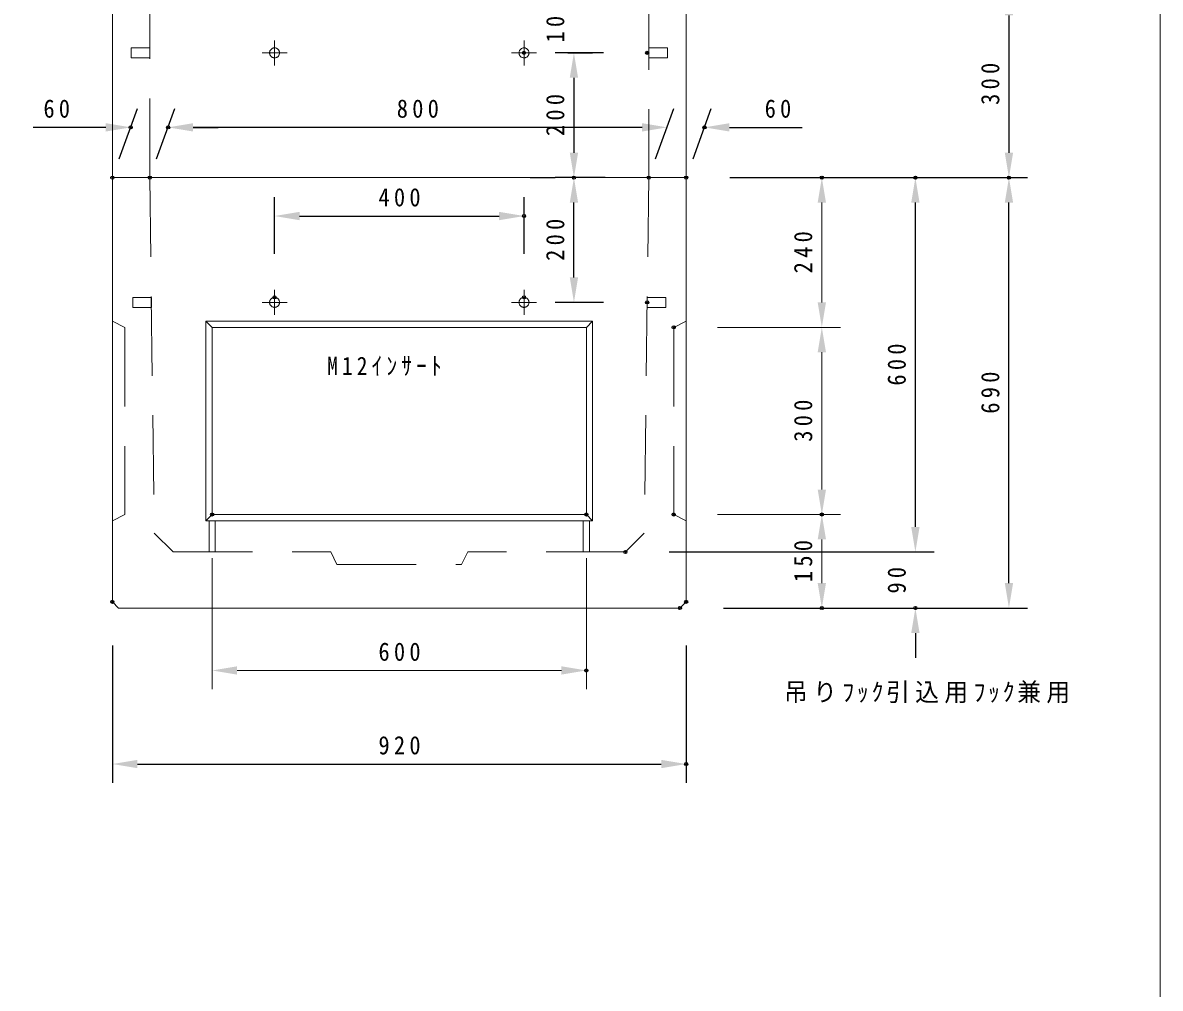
# Model space of a CAD drawing. Units: millimetres, scale not verified. Extents: x -4060 to 4060, y -2828 to 2828.
# Drawn here: x 2236 to 4060, y 0 to 1548 of the extents above; entities that cross this region are included whole.
import ezdxf

# ---------------------------------------------------------------- set-up
doc = ezdxf.new("R2010")
doc.units = ezdxf.units.MM
doc.header["$LTSCALE"] = 10
doc.header["$PDMODE"] = 32
doc.header["$PDSIZE"] = 5
doc.linetypes.add('USER1', pattern=[19.05, 12.7, -6.35])
for name, color, linetype, lineweight in [('0-1_DASHED', 7, 'USER1', 18), ('0-5_TXT', 7, 'Continuous', 18), ('0-7_LAYER', 7, 'Continuous', 18), ('0-A_NO', 7, 'Continuous', 18), ('0-B_NO2', 7, 'USER1', 18)]:
    doc.layers.add(name, color=color, linetype=linetype, lineweight=lineweight)
doc.layers.add('0-2_DIM', color=7, linetype='Continuous')
doc.layers.add('0-8_Defpoints', color=7, linetype='Continuous')
doc.styles.add('ＭＳ ゴシック', font='')
doc.styles.get('ＭＳ ゴシック').set_extended_font_data('MS Gothic')

# ---------------------------------------------------------------- blocks, each defined once
blk = doc.blocks.new('D37')
at = {"layer": '0-2_DIM'}
for p, q in [((6469.91, 3406.92), (6469.91, 3186.92)), ((7389.91, 3406.92), (7389.91, 3186.92)), ((6509.91, 3216.92), (7349.91, 3216.92))]:
    blk.add_line(p, q, dxfattribs=at)
for points in [[(6509.91, 3223.59), (6509.91, 3210.25), (6469.91, 3216.92)], [(7349.91, 3223.59), (7349.91, 3210.25), (7389.91, 3216.92)]]:
    blk.add_solid(points, dxfattribs=at)
at = {"layer": '0-8_Defpoints'}
for p in [(6469.91, 3476.92), (7389.91, 3476.92), (7389.91, 3216.92)]:
    blk.add_point(p, dxfattribs=at)
at = {"layer": '0-2_DIM', "insert": (6896.51, 3231.93), "char_height": 29.33, "attachment_point": 7, "style": 'ＭＳ ゴシック'}
blk.add_mtext('\\T1.38;\\W0.9;920', dxfattribs=at)
blk = doc.blocks.new('D38')
at = {"layer": '0-2_DIM'}
for p, q in [((7259.91, 4156.92), (7179.91, 4156.92)), ((7209.91, 3996.92), (7209.91, 4116.92)), ((7257.41, 3956.92), (7179.91, 3956.92))]:
    blk.add_line(p, q, dxfattribs=at)
for points in [[(7203.24, 4116.92), (7216.58, 4116.92), (7209.91, 4156.92)], [(7203.24, 3996.92), (7216.58, 3996.92), (7209.91, 3956.92)]]:
    blk.add_solid(points, dxfattribs=at)
at = {"layer": '0-8_Defpoints'}
for p in [(7209.91, 4156.92), (7329.91, 4156.92), (7327.41, 3956.92)]:
    blk.add_point(p, dxfattribs=at)
at = {"layer": '0-2_DIM', "insert": (7194.91, 4023.52), "char_height": 29.33, "attachment_point": 7, "rotation": 90, "style": 'ＭＳ ゴシック'}
blk.add_mtext('\\T1.38;\\W0.9;200', dxfattribs=at)
blk = doc.blocks.new('D39')
at = {"layer": '0-2_DIM'}
for p, q in [((6729.91, 4034.92), (6729.91, 4125.37)), ((7129.91, 4034.92), (7129.91, 4125.37)), ((6769.91, 4095.37), (7089.91, 4095.37))]:
    blk.add_line(p, q, dxfattribs=at)
for points in [[(6769.91, 4102.04), (6769.91, 4088.7), (6729.91, 4095.37)], [(7089.91, 4102.04), (7089.91, 4088.7), (7129.91, 4095.37)]]:
    blk.add_solid(points, dxfattribs=at)
at = {"layer": '0-8_Defpoints'}
for p in [(7129.91, 4095.37), (6729.91, 3964.92), (7129.91, 3964.92)]:
    blk.add_point(p, dxfattribs=at)
at = {"layer": '0-2_DIM', "insert": (6896.51, 4110.37), "char_height": 29.33, "attachment_point": 7, "style": 'ＭＳ ゴシック'}
blk.add_mtext('\\T1.38;\\W0.9;400', dxfattribs=at)
blk = doc.blocks.new('D40')
at = {"layer": '0-2_DIM'}
for p, q in [((6480.83, 4186.92), (6510.17, 4267.52)), ((6540.83, 4186.92), (6570.17, 4267.52)), ((6459.25, 4237.52), (6342.82, 4237.52)), ((6599.25, 4237.52), (6639.25, 4237.52))]:
    blk.add_line(p, q, dxfattribs=at)
for points in [[(6459.25, 4244.18), (6459.25, 4230.85), (6499.25, 4237.52)], [(6599.25, 4244.18), (6599.25, 4230.85), (6559.25, 4237.52)]]:
    blk.add_solid(points, dxfattribs=at)
at = {"layer": '0-8_Defpoints'}
for p in [(6499.25, 4237.52), (6469.91, 4156.92), (6529.91, 4156.92)]:
    blk.add_point(p, dxfattribs=at)
at = {"layer": '0-2_DIM', "insert": (6359.33, 4252.52), "char_height": 29.33, "attachment_point": 7, "style": 'ＭＳ ゴシック'}
blk.add_mtext('\\T1.37;\\W0.9;60', dxfattribs=at)
blk = doc.blocks.new('D41')
at = {"layer": '0-2_DIM'}
for p, q in [((6540.83, 4186.92), (6570.17, 4267.52)), ((7340.83, 4186.92), (7370.17, 4267.52)), ((7319.25, 4237.52), (6599.25, 4237.52))]:
    blk.add_line(p, q, dxfattribs=at)
for points in [[(6599.25, 4244.18), (6599.25, 4230.85), (6559.25, 4237.52)], [(7319.25, 4244.18), (7319.25, 4230.85), (7359.25, 4237.52)]]:
    blk.add_solid(points, dxfattribs=at)
at = {"layer": '0-8_Defpoints'}
for p in [(6559.25, 4237.52), (6529.91, 4156.92), (7329.91, 4156.92)]:
    blk.add_point(p, dxfattribs=at)
at = {"layer": '0-2_DIM', "insert": (6925.85, 4252.52), "char_height": 29.33, "attachment_point": 7, "style": 'ＭＳ ゴシック'}
blk.add_mtext('\\T1.38;\\W0.9;800', dxfattribs=at)
blk = doc.blocks.new('D42')
at = {"layer": '0-2_DIM'}
for p, q in [((7340.83, 4186.92), (7370.17, 4267.52)), ((7400.83, 4186.92), (7430.17, 4267.52)), ((7319.25, 4237.52), (7279.25, 4237.52)), ((7459.25, 4237.52), (7575.67, 4237.52))]:
    blk.add_line(p, q, dxfattribs=at)
for points in [[(7319.25, 4244.18), (7319.25, 4230.85), (7359.25, 4237.52)], [(7459.25, 4244.18), (7459.25, 4230.85), (7419.25, 4237.52)]]:
    blk.add_solid(points, dxfattribs=at)
at = {"layer": '0-8_Defpoints'}
for p in [(7419.25, 4237.52), (7329.91, 4156.92), (7389.91, 4156.92)]:
    blk.add_point(p, dxfattribs=at)
at = {"layer": '0-2_DIM', "insert": (7515.76, 4252.52), "char_height": 29.33, "attachment_point": 7, "style": 'ＭＳ ゴシック'}
blk.add_mtext('\\T1.37;\\W0.9;60', dxfattribs=at)
blk = doc.blocks.new('D43')
at = {"layer": '0-8_Defpoints'}
for p in [(6629.91, 3616.92), (7229.91, 3616.92), (7229.91, 3366.92)]:
    blk.add_point(p, dxfattribs=at)
at = {"layer": '0-A_NO'}
for p, q in [((6629.91, 3546.92), (6629.91, 3336.92)), ((7229.91, 3546.92), (7229.91, 3336.92)), ((6669.91, 3366.92), (7189.91, 3366.92))]:
    blk.add_line(p, q, dxfattribs=at)
for points in [[(6669.91, 3373.59), (6669.91, 3360.25), (6629.91, 3366.92)], [(7189.91, 3373.59), (7189.91, 3360.25), (7229.91, 3366.92)]]:
    blk.add_solid(points, dxfattribs=at)
at = {"layer": '0-A_NO', "insert": (6896.51, 3381.92), "char_height": 29.33, "attachment_point": 7, "style": 'ＭＳ ゴシック'}
blk.add_mtext('\\T1.38;\\W0.9;600', dxfattribs=at)
blk = doc.blocks.new('D44')
at = {"layer": '0-2_DIM'}
for p, q in [((7459.91, 4156.92), (7937.41, 4156.92)), ((7907.41, 3506.92), (7907.41, 4116.92)), ((7449.91, 3466.92), (7937.41, 3466.92))]:
    blk.add_line(p, q, dxfattribs=at)
for points in [[(7900.74, 4116.92), (7914.08, 4116.92), (7907.41, 4156.92)], [(7900.74, 3506.92), (7914.08, 3506.92), (7907.41, 3466.92)]]:
    blk.add_solid(points, dxfattribs=at)
at = {"layer": '0-8_Defpoints'}
for p in [(7389.91, 4156.92), (7907.41, 4156.92), (7379.91, 3466.92)]:
    blk.add_point(p, dxfattribs=at)
at = {"layer": '0-2_DIM', "insert": (7892.41, 3778.52), "char_height": 29.33, "attachment_point": 7, "rotation": 90, "style": 'ＭＳ ゴシック'}
blk.add_mtext('\\T1.38;\\W0.9;690', dxfattribs=at)
blk = doc.blocks.new('D45')
at = {"layer": '0-2_DIM'}
for p, q in [((7757.41, 3596.92), (7757.41, 3636.92)), ((7362.41, 3556.92), (7787.41, 3556.92)), ((7449.91, 3466.92), (7787.41, 3466.92)), ((7757.41, 3426.92), (7757.41, 3386.92))]:
    blk.add_line(p, q, dxfattribs=at)
for points in [[(7750.74, 3596.92), (7764.08, 3596.92), (7757.41, 3556.92)], [(7750.74, 3426.92), (7764.08, 3426.92), (7757.41, 3466.92)]]:
    blk.add_solid(points, dxfattribs=at)
at = {"layer": '0-8_Defpoints'}
for p in [(7292.41, 3556.92), (7379.91, 3466.92), (7757.41, 3466.92)]:
    blk.add_point(p, dxfattribs=at)
at = {"layer": '0-2_DIM', "insert": (7742.41, 3490.22), "char_height": 29.33, "attachment_point": 7, "rotation": 90, "style": 'ＭＳ ゴシック'}
blk.add_mtext('\\T1.37;\\W0.9;90', dxfattribs=at)
blk = doc.blocks.new('D46')
at = {"layer": '0-2_DIM'}
for p, q in [((7459.91, 4156.92), (7787.41, 4156.92)), ((7757.41, 3596.92), (7757.41, 4116.92)), ((7362.41, 3556.92), (7787.41, 3556.92))]:
    blk.add_line(p, q, dxfattribs=at)
for points in [[(7750.74, 4116.92), (7764.08, 4116.92), (7757.41, 4156.92)], [(7750.74, 3596.92), (7764.08, 3596.92), (7757.41, 3556.92)]]:
    blk.add_solid(points, dxfattribs=at)
at = {"layer": '0-8_Defpoints'}
for p in [(7389.91, 4156.92), (7757.41, 4156.92), (7292.41, 3556.92)]:
    blk.add_point(p, dxfattribs=at)
at = {"layer": '0-2_DIM', "insert": (7742.41, 3823.52), "char_height": 29.33, "attachment_point": 7, "rotation": 90, "style": 'ＭＳ ゴシック'}
blk.add_mtext('\\T1.38;\\W0.9;600', dxfattribs=at)
blk = doc.blocks.new('D47')
at = {"layer": '0-8_Defpoints'}
for p in [(7369.91, 3616.92), (7379.91, 3466.92), (7607.41, 3466.92)]:
    blk.add_point(p, dxfattribs=at)
at = {"layer": '0-A_NO'}
for p, q in [((7439.91, 3616.92), (7637.41, 3616.92)), ((7607.41, 3576.92), (7607.41, 3506.92)), ((7449.91, 3466.92), (7637.41, 3466.92))]:
    blk.add_line(p, q, dxfattribs=at)
for points in [[(7600.74, 3576.92), (7614.08, 3576.92), (7607.41, 3616.92)], [(7600.74, 3506.92), (7614.08, 3506.92), (7607.41, 3466.92)]]:
    blk.add_solid(points, dxfattribs=at)
at = {"layer": '0-A_NO', "insert": (7592.41, 3508.52), "char_height": 29.33, "attachment_point": 7, "rotation": 90, "style": 'ＭＳ ゴシック'}
blk.add_mtext('\\T1.38;\\W0.9;150', dxfattribs=at)
blk = doc.blocks.new('D48')
at = {"layer": '0-8_Defpoints'}
for p in [(7369.91, 3916.92), (7369.91, 3616.92), (7607.41, 3616.92)]:
    blk.add_point(p, dxfattribs=at)
at = {"layer": '0-A_NO'}
for p, q in [((7439.91, 3916.92), (7637.41, 3916.92)), ((7607.41, 3876.92), (7607.41, 3656.92)), ((7439.91, 3616.92), (7637.41, 3616.92))]:
    blk.add_line(p, q, dxfattribs=at)
for points in [[(7600.74, 3876.92), (7614.08, 3876.92), (7607.41, 3916.92)], [(7600.74, 3656.92), (7614.08, 3656.92), (7607.41, 3616.92)]]:
    blk.add_solid(points, dxfattribs=at)
at = {"layer": '0-A_NO', "insert": (7592.41, 3733.52), "char_height": 29.33, "attachment_point": 7, "rotation": 90, "style": 'ＭＳ ゴシック'}
blk.add_mtext('\\T1.38;\\W0.9;300', dxfattribs=at)
blk = doc.blocks.new('D49')
at = {"layer": '0-8_Defpoints'}
for p in [(7389.91, 4156.92), (7607.41, 4156.92), (7369.91, 3916.92)]:
    blk.add_point(p, dxfattribs=at)
at = {"layer": '0-A_NO'}
for p, q in [((7459.91, 4156.92), (7637.41, 4156.92)), ((7607.41, 3956.92), (7607.41, 4116.92)), ((7439.91, 3916.92), (7637.41, 3916.92))]:
    blk.add_line(p, q, dxfattribs=at)
for points in [[(7600.74, 4116.92), (7614.08, 4116.92), (7607.41, 4156.92)], [(7600.74, 3956.92), (7614.08, 3956.92), (7607.41, 3916.92)]]:
    blk.add_solid(points, dxfattribs=at)
at = {"layer": '0-A_NO', "insert": (7592.41, 4003.52), "char_height": 29.33, "attachment_point": 7, "rotation": 90, "style": 'ＭＳ ゴシック'}
blk.add_mtext('\\T1.38;\\W0.9;240', dxfattribs=at)
blk = doc.blocks.new('D50')
at = {"layer": '0-2_DIM'}
for p, q in [((7209.91, 4496.92), (7209.91, 4536.92)), ((6999.91, 4456.92), (7239.91, 4456.92)), ((7199.91, 4356.92), (7239.91, 4356.92)), ((7209.91, 4316.92), (7209.91, 4276.92))]:
    blk.add_line(p, q, dxfattribs=at)
for points in [[(7203.24, 4496.92), (7216.58, 4496.92), (7209.91, 4456.92)], [(7203.24, 4316.92), (7216.58, 4316.92), (7209.91, 4356.92)]]:
    blk.add_solid(points, dxfattribs=at)
at = {"layer": '0-8_Defpoints'}
for p in [(6929.91, 4456.92), (7209.91, 4456.92), (7129.91, 4356.92)]:
    blk.add_point(p, dxfattribs=at)
at = {"layer": '0-2_DIM', "insert": (7194.91, 4373.52), "char_height": 29.33, "attachment_point": 7, "rotation": 90, "style": 'ＭＳ ゴシック'}
blk.add_mtext('\\T1.38;\\W0.9;100', dxfattribs=at)
blk = doc.blocks.new('D51')
at = {"layer": '0-2_DIM'}
for p, q in [((7257.41, 4356.92), (7179.91, 4356.92)), ((7209.91, 4316.92), (7209.91, 4196.92)), ((7139.91, 4156.92), (7179.91, 4156.92))]:
    blk.add_line(p, q, dxfattribs=at)
for points in [[(7203.24, 4316.92), (7216.58, 4316.92), (7209.91, 4356.92)], [(7203.24, 4196.92), (7216.58, 4196.92), (7209.91, 4156.92)]]:
    blk.add_solid(points, dxfattribs=at)
at = {"layer": '0-8_Defpoints'}
for p in [(7327.41, 4356.92), (7209.91, 4156.92)]:
    blk.add_point(p, dxfattribs=at)
at = {"layer": '0-2_DIM', "insert": (7194.91, 4223.52), "char_height": 29.33, "attachment_point": 7, "rotation": 90, "style": 'ＭＳ ゴシック'}
blk.add_mtext('\\T1.38;\\W0.9;200', dxfattribs=at)
blk = doc.blocks.new('D52')
at = {"layer": '0-2_DIM'}
for p, q in [((7459.91, 4456.92), (7937.41, 4456.92)), ((7907.41, 4416.92), (7907.41, 4196.92)), ((7459.91, 4156.92), (7937.41, 4156.92))]:
    blk.add_line(p, q, dxfattribs=at)
for points in [[(7900.74, 4416.92), (7914.08, 4416.92), (7907.41, 4456.92)], [(7900.74, 4196.92), (7914.08, 4196.92), (7907.41, 4156.92)]]:
    blk.add_solid(points, dxfattribs=at)
at = {"layer": '0-8_Defpoints'}
for p in [(7389.91, 4456.92), (7389.91, 4156.92), (7907.41, 4156.92)]:
    blk.add_point(p, dxfattribs=at)
at = {"layer": '0-2_DIM', "insert": (7892.41, 4273.52), "char_height": 29.33, "attachment_point": 7, "rotation": 90, "style": 'ＭＳ ゴシック'}
blk.add_mtext('\\T1.38;\\W0.9;300', dxfattribs=at)

msp = doc.modelspace()

# ---------------------------------------------------------------- linework, layer by layer
at = {"layer": '0-1_DASHED'}
for p, q in [((2439.91, 1299.42), (2439.91, 1599.42)), ((3239.91, 1599.42), (3239.91, 1299.42)), ((2639.91, 1479.42), (2639.91, 1519.42)), ((3039.91, 1479.42), (3039.91, 1519.42)), ((2619.91, 1499.42), (2659.91, 1499.42)), ((3019.91, 1499.42), (3059.91, 1499.42)), ((2439.91, 1299.42), (2447.04, 729.42)), ((3239.91, 1299.42), (3232.79, 729.42)), ((2639.91, 1079.42), (2639.91, 1119.42)), ((3039.91, 1079.42), (3039.91, 1119.42)), ((2619.91, 1099.42), (2659.91, 1099.42)), ((3019.91, 1099.42), (3059.91, 1099.42)), ((2447.04, 729.42), (2477.41, 699.42)), ((3202.41, 699.42), (3232.79, 729.42)), ((2477.41, 699.42), (2729.91, 699.42)), ((2729.91, 699.42), (2739.91, 679.42)), ((2949.91, 699.42), (2939.91, 679.42)), ((3202.41, 699.42), (2949.91, 699.42)), ((2739.91, 679.42), (2939.91, 679.42))]:
    msp.add_line(p, q, dxfattribs=at)
for points in [[(2409.91, 1491.42), (2439.91, 1491.42), (2439.91, 1507.42), (2409.91, 1507.42)], [(3269.91, 1491.42), (3239.91, 1491.42), (3239.91, 1507.42), (3269.91, 1507.42)], [(2412.41, 1091.42), (2442.41, 1091.42), (2442.41, 1107.42), (2412.41, 1107.42)], [(3267.41, 1091.42), (3237.41, 1091.42), (3237.41, 1107.42), (3267.41, 1107.42)], [(2544.91, 749.42), (2534.91, 749.42), (2534.91, 699.42), (2544.91, 699.42)], [(3134.91, 749.42), (3144.91, 749.42), (3144.91, 699.42), (3134.91, 699.42)]]:
    msp.add_lwpolyline(points, close=True, dxfattribs=at)
for centre in [(2639.91, 1499.42), (3039.91, 1499.42), (2639.91, 1099.42), (3039.91, 1099.42)]:
    msp.add_circle(centre, 8, dxfattribs=at)
at = {"layer": '0-7_LAYER'}
for points in [[(-4060, -2827.5), (-4060, 2827.5), (4060, 2827.5), (4060, -2827.5)], [(4060, -2827.5), (-4060, -2827.5), (-4060, 2827.5), (4060, 2827.5)], [(2379.91, 1299.42), (3299.91, 1299.42), (3299.91, 1599.42), (2379.91, 1599.42)], [(2389.91, 609.42), (3289.91, 609.42), (3299.91, 619.42), (3299.91, 1299.42), (2379.91, 1299.42), (2379.91, 619.42)]]:
    msp.add_lwpolyline(points, close=True, dxfattribs=at)
at = {"layer": '0-A_NO'}
for p, q in [((2539.91, 1059.42), (2529.91, 1069.42)), ((3139.91, 1059.42), (3149.91, 1069.42)), ((2539.91, 759.42), (2529.91, 749.42)), ((3139.91, 759.42), (3149.91, 749.42))]:
    msp.add_line(p, q, dxfattribs=at)
for points in [[(2529.91, 1069.42), (3149.91, 1069.42), (3149.91, 749.42), (2529.91, 749.42)], [(2539.91, 1059.42), (3139.91, 1059.42), (3139.91, 759.42), (2539.91, 759.42)]]:
    msp.add_lwpolyline(points, close=True, dxfattribs=at)
at = {"layer": '0-B_NO2'}
for p, q in [((2379.91, 1069.42), (2399.91, 1059.42)), ((2399.91, 1059.42), (2399.91, 759.42)), ((3299.91, 1069.42), (3279.91, 1059.42)), ((3279.91, 1059.42), (3279.91, 759.42)), ((2399.91, 759.42), (2379.91, 749.42)), ((3279.91, 759.42), (3299.91, 749.42))]:
    msp.add_line(p, q, dxfattribs=at)

# ---------------------------------------------------------------- block references
at = {"layer": '0-2_DIM'}
for name in ['D50', 'D52', 'D51', 'D40', 'D41', 'D42', 'D38', 'D46', 'D44', 'D39', 'D45', 'D37']:
    msp.add_blockref(name, (-4090, -2857.5), dxfattribs=at)
at = {"layer": '0-A_NO'}
for name in ['D49', 'D48', 'D43', 'D47']:
    msp.add_blockref(name, (-4090, -2857.5), dxfattribs=at)

# ---------------------------------------------------------------- texts
at = {"layer": '0-5_TXT', "char_height": 29.33, "attachment_point": 7, "style": 'ＭＳ ゴシック'}
for s, insert in [('\\T1.4;\\W0.85;M12ｲﾝｻｰﾄ', (2724.34, 981.63)), ('\\T1.23;\\W0.95;吊りﾌｯｸ引込用ﾌｯｸ兼用', (3456.81, 456.8))]:
    msp.add_mtext(s, dxfattribs=dict(at, insert=insert))

doc.saveas('drawing.dxf')
